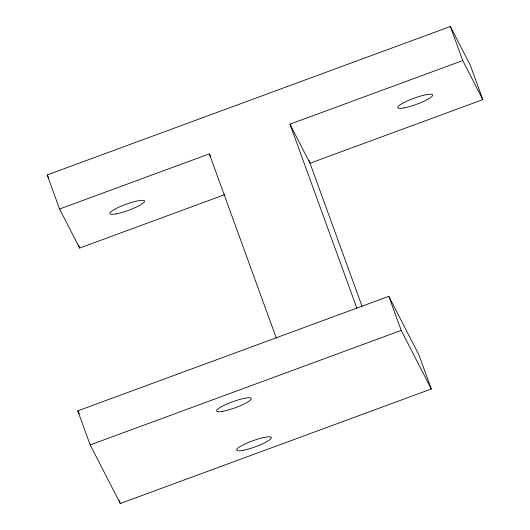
<?xml version="1.0" encoding="UTF-8"?>
<svg xmlns="http://www.w3.org/2000/svg" width="530" height="530" viewBox="0 0 530 530"><rect width="100%" height="100%" fill="white"/><g stroke="black" fill="none" stroke-linecap="round" stroke-linejoin="round"><path stroke-width="0.79" d="M224.74 194.643L79.646 248.066L59.572 209.012L47.183 174.946L450.354 26.5L470.428 65.554L482.817 99.62L310.03 163.24L289.956 124.186L462.743 60.566L482.817 99.62M59.572 209.012L209.323 153.872L210.807 156.767M77.797 410.856L388.815 296.343L418.919 354.921L431.307 388.987L120.29 503.5L90.186 444.922L77.797 410.856L79.301 413.784M90.186 444.922L401.203 330.409L431.307 388.987M47.183 174.946L48.674 177.835M450.354 26.5L462.743 60.566M388.815 296.343L401.203 330.409M308.904 160.139L362.036 306.241M289.956 124.186L356.942 308.38M209.323 153.872L276.309 338.074M78.519 244.966L79.646 248.066M119.164 500.406L120.29 503.5M222.785 411.333A18.418 3.266 -20 0 0 251.015 399.382A18.418 3.266 -20 0 0 228.013 403.582A18.418 3.266 -20 0 0 222.785 411.333M242.853 450.387A18.418 3.266 -20 0 0 271.088 438.429A18.418 3.266 -20 0 0 248.08 442.636A18.418 3.266 -20 0 0 242.853 450.387M403.953 107.915A18.543 3.293 -20 0 0 432.381 95.877A18.543 3.293 -20 0 0 409.22 100.11A18.543 3.293 -20 0 0 403.953 107.915M116.05 213.901A18.418 3.266 -20 0 0 144.286 201.943A18.418 3.266 -20 0 0 121.277 206.15A18.418 3.266 -20 0 0 116.05 213.901"/></g></svg>
